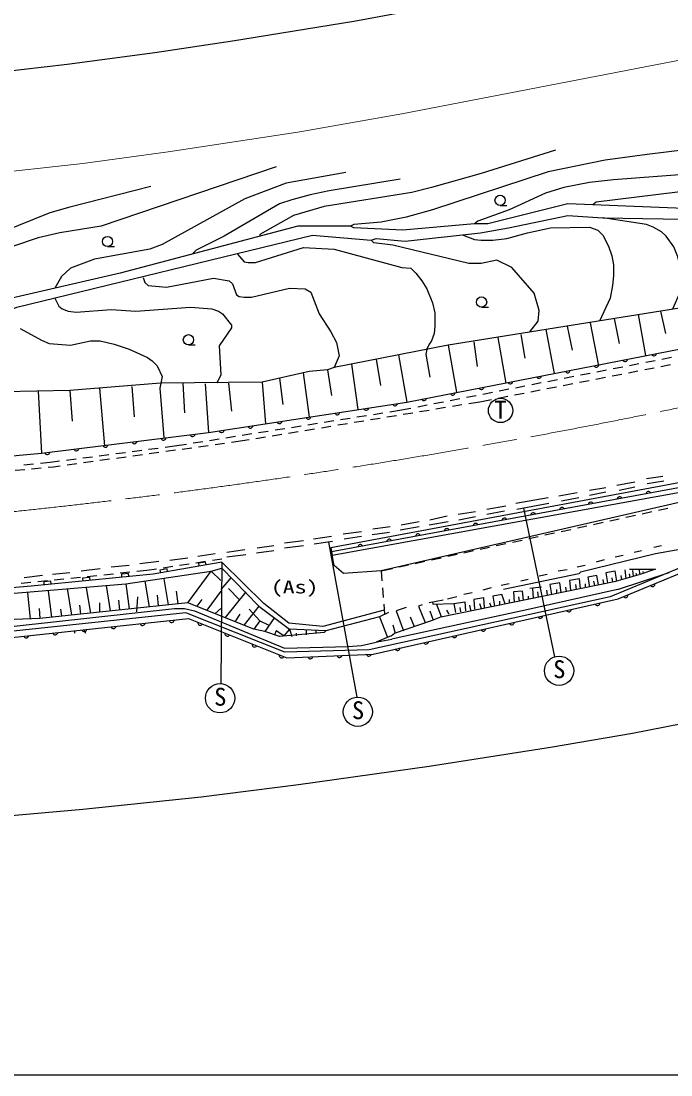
# Model space of a CAD drawing. Units: millimetres, scale not verified. Extents: x 40000 to 680000, y 20000 to 380000.
# Drawn here: x 382058 to 448639, y 205000 to 313062 of the extents above; entities that cross this region are included whole.
import ezdxf
from ezdxf.enums import TextEntityAlignment as Align

# ---------------------------------------------------------------- set-up
doc = ezdxf.new("R2010")
doc.units = ezdxf.units.MM
doc.header["$LTSCALE"] = 1000
doc.linetypes.add('CHAIN', pattern=[18.5, 12, -1.5, 3.5, -1.5])
for name, color, linetype, lineweight in [('M-BGD', 7, 'Continuous', 25), ('M-BMK', 2, 'CHAIN', 13), ('M-BMK-HTXT', 7, 'Continuous', 13), ('M-STR-HTXT', 7, 'Continuous', 13), ('M-STR-STRC', 7, 'Continuous', 25), ('M-TTL-BAND', 7, 'Continuous', 25)]:
    doc.layers.add(name, color=color, linetype=linetype, lineweight=lineweight)
doc.styles.add('ＭＳ ゴシック', font='')
doc.styles.get('ＭＳ ゴシック').set_extended_font_data('MS Gothic')

msp = doc.modelspace()

# ---------------------------------------------------------------- linework, layer by layer
at = {"layer": 'M-BGD'}
for p, q in [((431138, 294156), (431838, 294156)), ((390912, 289930), (391612, 289930)), ((429242, 283730), (429942, 283730)), ((447574, 283309), (448082, 281023)), ((440378, 282124), (441224, 277721)), ((442833, 282547), (443341, 280007)), ((445288, 282970), (446047, 278758)), ((435821, 281433), (436680, 276935)), ((438007, 281785), (438515, 279330)), ((428440, 280176), (428778, 277636)), ((430895, 280600), (431742, 275943)), ((433266, 280938), (433689, 278483)), ((399206, 279859), (399906, 279859)), ((420735, 278822), (421582, 273996)), ((425815, 279838), (426662, 275012)), ((415909, 277890), (416576, 273224)), ((418449, 278398), (418872, 275689)), ((444386, 277747), (445367, 277938)), ((446055, 278072), (447036, 278263)), ((447621, 277657), (448603, 277849)), ((447723, 278397), (448705, 278589)), ((410960, 276985), (411559, 272451)), ((413454, 277298), (413877, 274673)), ((439380, 276771), (440362, 276962)), ((441049, 277096), (442030, 277288)), ((442616, 276679), (443597, 276870)), ((442717, 277421), (443699, 277613)), ((444284, 277005), (445266, 277196)), ((445953, 277331), (446934, 277522)), ((393388, 275604), (393642, 272472)), ((398637, 275943), (398806, 272895)), ((400923, 275858), (401262, 270863)), ((403294, 275943), (403632, 273064)), ((406765, 276028), (407096, 271763)), ((408543, 276451), (408882, 273742)), ((432706, 275470), (433687, 275661)), ((434374, 275795), (435356, 275986)), ((435942, 275375), (436923, 275566)), ((436043, 276120), (437025, 276312)), ((437610, 275701), (438592, 275892)), ((437712, 276446), (438693, 276637)), ((439279, 276027), (440260, 276218)), ((440947, 276353), (441929, 276544)), ((383820, 275096), (384159, 268746)), ((387038, 275181), (387292, 272048)), ((390086, 275435), (390594, 269508)), ((427700, 274494), (428682, 274685)), ((429369, 274819), (430350, 275010)), ((430937, 274396), (431918, 274588)), ((431037, 275144), (432019, 275336)), ((432605, 274722), (433587, 274914)), ((434274, 275049), (435255, 275240)), ((422694, 273518), (423676, 273709)), ((424363, 273843), (425344, 274034)), ((424568, 273293), (425555, 273455)), ((426032, 274168), (427013, 274360)), ((426246, 273568), (427232, 273730)), ((427923, 273843), (429047, 274027)), ((429047, 274027), (430250, 274262)), ((414793, 272202), (415780, 272359)), ((416472, 272469), (417459, 272626)), ((417857, 272193), (418844, 272355)), ((418151, 272736), (419138, 272893)), ((419535, 272468), (420522, 272630)), ((419830, 273003), (421043, 273196)), ((421043, 273196), (422007, 273384)), ((421213, 272743), (422200, 272905)), ((422890, 273018), (423877, 273180)), ((408077, 271135), (409065, 271292)), ((409756, 271402), (410744, 271559)), ((411147, 271094), (412134, 271255)), ((411435, 271669), (412423, 271826)), ((412825, 271369), (413811, 271530)), ((413114, 271935), (414101, 272092)), ((414502, 271644), (415489, 271805)), ((416180, 271918), (417167, 272080)), ((401361, 270067), (402349, 270224)), ((403040, 270334), (404028, 270491)), ((404299, 269971), (405423, 270156)), ((404719, 270601), (405707, 270758)), ((406114, 270269), (407101, 270431)), ((406398, 270868), (407386, 271025)), ((407792, 270544), (408779, 270706)), ((409469, 270819), (410456, 270980)), ((395125, 269149), (396116, 269280)), ((396810, 269371), (397778, 269498)), ((396873, 268949), (397864, 269085)), ((397778, 269498), (398991, 269691)), ((398557, 269181), (399548, 269317)), ((399683, 269801), (400670, 269958)), ((400241, 269413), (401232, 269549)), ((401926, 269645), (402916, 269781)), ((403610, 269876), (404299, 269971)), ((386697, 268043), (387689, 268173)), ((388383, 268264), (389374, 268394)), ((390068, 268485), (391060, 268616)), ((390137, 268021), (391127, 268158)), ((391754, 268707), (392745, 268837)), ((391821, 268253), (392812, 268389)), ((393439, 268928), (394431, 269058)), ((393505, 268485), (394496, 268621)), ((395189, 268717), (396180, 268853)), ((381436, 266997), (382431, 267090)), ((382342, 267567), (383337, 267662)), ((383128, 267155), (384124, 267249)), ((384034, 267729), (385036, 267824)), ((384821, 267314), (385385, 267367)), ((385036, 267824), (386003, 267952)), ((385385, 267367), (386075, 267462)), ((386769, 267557), (387759, 267694)), ((388453, 267789), (389443, 267926)), ((461076, 267345), (413869, 258640)), ((413926, 258287), (461182, 266871)), ((447828, 266376), (446135, 266122)), ((447913, 265868), (446220, 265614)), ((441986, 265190), (440293, 264936)), ((441986, 264767), (440293, 264428)), ((444950, 265783), (443087, 265444)), ((444950, 265275), (443341, 264936)), ((436060, 264174), (432758, 263582)), ((439023, 264682), (437160, 264344)), ((439192, 264174), (437414, 263836)), ((428609, 262735), (426831, 262481)), ((431742, 263328), (429794, 262989)), ((431572, 262820), (429794, 262481)), ((436144, 263582), (432842, 262989)), ((436733, 247881), (433569, 263119)), ((445696, 262544), (446673, 262757)), ((447357, 262907), (448334, 263121)), ((422852, 261719), (420989, 261380)), ((425815, 261719), (423868, 261380)), ((425730, 262312), (423952, 261888)), ((428609, 262227), (426916, 261888)), ((440714, 261454), (441691, 261667)), ((442375, 261817), (443352, 262031)), ((444035, 262180), (445012, 262394)), ((416925, 260703), (415062, 260449)), ((419804, 260618), (418026, 260364)), ((419888, 261211), (418110, 260957)), ((422852, 261211), (420904, 260872)), ((435732, 260364), (436709, 260577)), ((437392, 260727), (438369, 260941)), ((439053, 261090), (440030, 261304)), ((410998, 259772), (409051, 259518)), ((413877, 260195), (412014, 259941)), ((413962, 259687), (412099, 259433)), ((413568, 259633), (416464, 243739)), ((416925, 260195), (415147, 259941)), ((430750, 259273), (431727, 259487)), ((432410, 259637), (433387, 259851)), ((434071, 260000), (435048, 260214)), ((401939, 258417), (400161, 258163)), ((404987, 258840), (403124, 258586)), ((405072, 258332), (403124, 258078)), ((407950, 258756), (406172, 258502)), ((407950, 259264), (406257, 259010)), ((410998, 259264), (409051, 259010)), ((425767, 258183), (426744, 258397)), ((427428, 258547), (428405, 258761)), ((429089, 258910), (430066, 259124)), ((447066, 258417), (439362, 256554)), ((445627, 258756), (444865, 258586)), ((447659, 259264), (446897, 259094)), ((450707, 259094), (447066, 258417)), ((393134, 257232), (391271, 257062)), ((396182, 257655), (394234, 257401)), ((399145, 257994), (397282, 257740)), ((398297, 257260), (399286, 257411)), ((399978, 257516), (400967, 257666)), ((400964, 257588), (400225, 257460)), ((400225, 257460), (400276, 257164)), ((401015, 257292), (400964, 257588)), ((401659, 257771), (402630, 257919)), ((402616, 257570), (402532, 245124)), ((420785, 257093), (421762, 257307)), ((422446, 257457), (423423, 257670)), ((424107, 257820), (425084, 258034)), ((439870, 257232), (439023, 257062)), ((441817, 257824), (440970, 257570)), ((443764, 258248), (442918, 258078)), ((384244, 256216), (382381, 255962)), ((387038, 256470), (385260, 256300)), ((390170, 256893), (388223, 256639)), ((388837, 256119), (389831, 256222)), ((390528, 256294), (391522, 256397)), ((392219, 256469), (393213, 256572)), ((393079, 256405), (392333, 256331)), ((392333, 256331), (392362, 256033)), ((393108, 256106), (393079, 256405)), ((393910, 256644), (394954, 256752)), ((394954, 256752), (395925, 256900)), ((397023, 256903), (396284, 256775)), ((396284, 256775), (396335, 256480)), ((396617, 257005), (397605, 257155)), ((397074, 256608), (397023, 256903)), ((418939, 256689), (420102, 256944)), ((418939, 256689), (419021, 255659)), ((439192, 256385), (431488, 254776)), ((435975, 256300), (435128, 256131)), ((438007, 256808), (437076, 256639)), ((439362, 256554), (439192, 256385)), ((443172, 254776), (448448, 256517)), ((443510, 256216), (443585, 255765)), ((443934, 256808), (444010, 255887)), ((444357, 256385), (444433, 256007)), ((444696, 256724), (444780, 256131)), ((445137, 256209), (445092, 256403)), ((445837, 256435), (445812, 256630)), ((382073, 255419), (383068, 255522)), ((383764, 255594), (384759, 255697)), ((385118, 255621), (384371, 255547)), ((384371, 255547), (384401, 255249)), ((385147, 255322), (385118, 255621)), ((385455, 255769), (386449, 255872)), ((387146, 255944), (388140, 256047)), ((389098, 256013), (388352, 255939)), ((388352, 255939), (388381, 255641)), ((389128, 255714), (389098, 256013)), ((390763, 255200), (391186, 252575)), ((392795, 255369), (393140, 252784)), ((394742, 255623), (395166, 252998)), ((396690, 255877), (397120, 253207)), ((403548, 255962), (402532, 254776)), ((432080, 255369), (431234, 255200)), ((434028, 255792), (433266, 255623)), ((435382, 255030), (434197, 254861)), ((437838, 255030), (437914, 254574)), ((438854, 255284), (438938, 254776)), ((439870, 255369), (439870, 254970)), ((440716, 255623), (440801, 255200)), ((441648, 255792), (441732, 255369)), ((442579, 255962), (442664, 255538)), ((382720, 254438), (382978, 251773)), ((384836, 254607), (385181, 251939)), ((386784, 254861), (387207, 252152)), ((388731, 254946), (389162, 252362)), ((393980, 254014), (393896, 252490)), ((396012, 254184), (396103, 253099)), ((397960, 254607), (398132, 253314)), ((402532, 254607), (401092, 252660)), ((405072, 254522), (402955, 251898)), ((403294, 254861), (404394, 253760)), ((419077, 254961), (419157, 253964)), ((425756, 253826), (426719, 254053)), ((428270, 254438), (427424, 254268)), ((430218, 254946), (429371, 254692)), ((433012, 254014), (433095, 253596)), ((434028, 254099), (434028, 253785)), ((443172, 254776), (434197, 252744)), ((434451, 254861), (434532, 253888)), ((434959, 254522), (435035, 253990)), ((435890, 254692), (435964, 254178)), ((436906, 254776), (436906, 254369)), ((388054, 253168), (388145, 252254)), ((390086, 253422), (390086, 252460)), ((392033, 253676), (392124, 252676)), ((400584, 253760), (400076, 253083)), ((406426, 253083), (404902, 251136)), ((419213, 253267), (419296, 252236)), ((423883, 253436), (425301, 253707)), ((424205, 253498), (424246, 253282)), ((425138, 251982), (424623, 253292)), ((426408, 253337), (426577, 252406)), ((427000, 252914), (427085, 252490)), ((428016, 253168), (428101, 252660)), ((429032, 253337), (429202, 252829)), ((430048, 253422), (430212, 253012)), ((431064, 253591), (431064, 253184)), ((432080, 253760), (432080, 253391)), ((383905, 252829), (383990, 251813)), ((386106, 252744), (386206, 252048)), ((402532, 252829), (401939, 252321)), ((404479, 252236), (403971, 251474)), ((408035, 251898), (407019, 250458)), ((418788, 251982), (419550, 249950)), ((434197, 252744), (420481, 249781)), ((421920, 251982), (422344, 250966)), ((423952, 252575), (424291, 251644)), ((425646, 252660), (425900, 252236)), ((406511, 251559), (405918, 250712)), ((420142, 251136), (420396, 250289)), ((387546, 250543), (387546, 250289)), ((388477, 250628), (388646, 250289)), ((410236, 250289), (410236, 250035)), ((411252, 250628), (411252, 250120)), ((412268, 250628), (412268, 250289)), ((419973, 250035), (418449, 249358)), ((418547, 249401), (420058, 249696)), ((420481, 249781), (420058, 249696))]:
    msp.add_line(p, q, dxfattribs=at)
for points in [[(507095, 311249), (502862, 307693), (499052, 305576), (493294, 303036), (488976, 301851), (487622, 301936), (486013, 301851), (482965, 301428), (477885, 300412), (472974, 299142), (468233, 298041), (463746, 297279), (440970, 294485), (440632, 294231)], [(497104, 310402), (492024, 308116), (485420, 306254), (474244, 303883), (458158, 300835), (446220, 299396), (441902, 298803), (436060, 297618), (424206, 293723), (421497, 292961), (418957, 292453), (416163, 292199), (415824, 292030)], [(502100, 310656), (498120, 307778), (497020, 307100), (495411, 306254), (493972, 305661), (492363, 305153), (489992, 304560), (482796, 303375), (474668, 301343), (470604, 300412), (466201, 299565), (449522, 297279), (442748, 296771), (440293, 296517), (437668, 296009), (435806, 295416), (432080, 293723), (428863, 292538), (428524, 292284)], [(258976, 267990), (268843, 267053), (281543, 266122), (300508, 265360), (316934, 265106), (342249, 265614), (356134, 266206), (384159, 268746), (401262, 270863), (421582, 273996), (557022, 300361)], [(436822, 299819), (429202, 297448), (424122, 296009), (422090, 295501), (413115, 294062), (409982, 293130), (406511, 291183), (406511, 291014)], [(408204, 298126), (390255, 292030), (386022, 291352), (383820, 290844), (381280, 289998)], [(415316, 297533), (409220, 296432), (404987, 294824), (396520, 290167), (395250, 289659), (389578, 288643), (387122, 287712), (386191, 286865), (385514, 285680)], [(395335, 296094), (387038, 293977), (385006, 293384), (380180, 291437), (378486, 290336), (377216, 289066), (375354, 286357), (374422, 284494), (374084, 282970), (374253, 280430), (374592, 280007), (375608, 279330), (377724, 277298), (378317, 276620), (378740, 275858), (378910, 275012)], [(420904, 296856), (413623, 295670), (411676, 295247), (409813, 294739), (408543, 294316), (402870, 291014), (399992, 289574), (399653, 289236)], [(456803, 293554), (438092, 294316), (429879, 292284), (428524, 292284), (421158, 291606), (416163, 291860), (415824, 292030), (410406, 292030), (392202, 287204), (381111, 284664), (376031, 284325), (376624, 281531), (381619, 283732), (411930, 291098), (417941, 290590), (418449, 290760), (421412, 290506), (429117, 291352), (431996, 291860), (438092, 293130), (441648, 292876), (468402, 292453)], [(505148, 293300), (496596, 291268), (495242, 290929), (493887, 290760), (492024, 290167), (490585, 290082), (486182, 288982), (474329, 287204), (472551, 287119), (462984, 285764), (425815, 279838), (414131, 277552), (413454, 277298), (411591, 277128), (406765, 276028), (396351, 275943), (387038, 275181), (366718, 274758), (352240, 273826), (335476, 272980), (311346, 271625)], [(448844, 283563), (449606, 285341), (449691, 286357), (449691, 287458), (449352, 288897), (448929, 289913), (448167, 291014), (447659, 291437), (446812, 291945), (446135, 292199), (441648, 292876)], [(427339, 291098), (428524, 290675), (429202, 290590), (430387, 290590), (431826, 290760), (433943, 291352), (436314, 291860), (440293, 291945), (441140, 291606), (441648, 291098), (442240, 289998), (442579, 288982), (442748, 288050), (442748, 286950), (442664, 285934), (442410, 284664), (441309, 282293)], [(404225, 289151), (404902, 288389), (405326, 288304), (406088, 288304), (410998, 289828), (414131, 289659), (421074, 287796), (422005, 287712), (422513, 287204), (423106, 286442), (423614, 285595), (424206, 284156), (424460, 283140), (424460, 281785), (424376, 281023), (424122, 280261), (423868, 279922), (423614, 279414), (423529, 278906), (423952, 276536)], [(434197, 281192), (435044, 282293), (435128, 283394), (434620, 285172), (432334, 287796), (430810, 288558), (429202, 288220), (427932, 288220), (420142, 290082), (418195, 290336), (417941, 290590)], [(394573, 286780), (394742, 286272), (395081, 285934), (396944, 285764), (401770, 286696), (403378, 286442), (403717, 286103), (404140, 285002), (404394, 284833), (404902, 284748), (405664, 284748), (409559, 285680), (411168, 285595), (411760, 285256), (412607, 283055), (413792, 281192), (414385, 280092), (414639, 278737), (414131, 277552)], [(385514, 284664), (385937, 283817), (386276, 283563), (386868, 283309), (387715, 283224), (391271, 283478), (393811, 283309), (399399, 283732), (401600, 283563), (402278, 283309), (402701, 283055), (403632, 281870), (403632, 281616), (402362, 279753), (402532, 276790), (402108, 275943)], [(381958, 281531), (384159, 280346), (384921, 280007), (387122, 279838), (389154, 280261), (390170, 280261), (391610, 279922), (393134, 279414), (394996, 278568), (395504, 278229), (396012, 277721), (396520, 276620), (396266, 275435), (396690, 270355)], [(460956, 267882), (413802, 259048), (413926, 258287)], [(460444, 259179), (458426, 262302), (457095, 263252), (454879, 264015), (453759, 264080), (450360, 263909), (418939, 256689), (415086, 256405), (414148, 257233), (413926, 258287)], [(148870, 263412), (153950, 259518), (163179, 256046), (180536, 253506), (220160, 250458), (220329, 250289), (288401, 247326), (313378, 246902), (321929, 246733), (323622, 246818), (338524, 247580), (364008, 249188), (371628, 249950), (371801, 249952), (372052, 249950), (376962, 250543), (397790, 252829), (398806, 252829), (399822, 252575), (409051, 248765), (415570, 248934), (416925, 249019), (418449, 249358)], [(328448, 229122), (336322, 229207), (339878, 229292), (352070, 229715), (364601, 230392), (374846, 231070), (388392, 232255), (400500, 233525), (410490, 234795), (423868, 236658), (436314, 238605), (444696, 240044), (563060, 263243), (564251, 263466)], [(361695, 247782), (399213, 251785), (409272, 247753), (418121, 248159), (443234, 253818), (453640, 258116), (455542, 258334), (456562, 250140)], [(455433, 258591), (455357, 258608), (453284, 258522), (442424, 254019)], [(402616, 257570), (395594, 256351), (383074, 255118), (368496, 253837)], [(419261, 252669), (412986, 250982), (409479, 251323), (406946, 253332), (402616, 257570)], [(368514, 253216), (370697, 253506), (392795, 255369), (401516, 256639), (402616, 256978), (406426, 253083), (409559, 250712), (409813, 249950)], [(399145, 253422), (401516, 256639), (402532, 255708)], [(419973, 250035), (420312, 250289), (424206, 251644), (425053, 251982), (443002, 255623), (445373, 256300)], [(441217, 255244), (441055, 256216), (440124, 256046), (440289, 255055)], [(443087, 255623), (442918, 256639), (441986, 256470), (442156, 255454)], [(444413, 256844), (447075, 256876), (445458, 256300), (445411, 256856)], [(437409, 254471), (437245, 255454), (436229, 255284), (436398, 254268)], [(439362, 254861), (439277, 255877), (438261, 255708), (438346, 254692)], [(442424, 254019), (417729, 248601), (409090, 248345), (398935, 252397), (361638, 248432), (361596, 249036)], [(431641, 253301), (431318, 254268), (430387, 254099), (430556, 253083)], [(433519, 253682), (433435, 254607), (432504, 254522), (432583, 253492)], [(413284, 250543), (413115, 250374), (408543, 249950), (407019, 250458), (405918, 250712), (399145, 253422), (383990, 251813), (364940, 251051), (352917, 250628), (338947, 250374), (329888, 250289), (322014, 250374), (320848, 250503)], [(421497, 252914), (420481, 252575), (421243, 250543)], [(423161, 253212), (422767, 253083), (423444, 251390)], [(424246, 253282), (426408, 253337), (427508, 253506), (427593, 252575)], [(429540, 252914), (429456, 253930), (428440, 253760), (428524, 252744)], [(405410, 252744), (406511, 251559), (407358, 251136)], [(419719, 252406), (418788, 251982), (413284, 250543), (409559, 250712), (408966, 250035), (408204, 250543), (408035, 250120)]]:
    msp.add_lwpolyline(points, dxfattribs=at)
for centre, radius in [((431138, 294681), 525), ((390912, 290455), 525), ((429242, 284255), 525), ((399206, 280384), 525), ((431185, 273133), 1245), ((437177, 246448), 1500), ((402441, 243624), 1500), ((416561, 242242), 1500)]:
    msp.add_circle(centre, radius, dxfattribs=at)
for centre, start, end in [((446891, 278980), 203.69589, 358.33513), ((441002, 277833), 203.69589, 358.33513), ((443947, 278407), 203.69589, 358.33513), ((435112, 276687), 203.69589, 358.33513), ((438057, 277260), 203.69589, 358.33513), ((432168, 276114), 203.69589, 358.33513), ((426278, 274967), 203.69589, 358.33513), ((429223, 275540), 203.69589, 358.33513), ((420383, 273868), 201.44448, 356.08372), ((423334, 274394), 203.69589, 358.33513), ((411488, 272496), 201.44448, 356.08372), ((414453, 272954), 201.44448, 356.08372), ((417418, 273411), 201.44448, 356.08372), ((405558, 271582), 201.44448, 356.08372), ((408523, 272039), 201.44448, 356.08372), ((396646, 270348), 199.73557, 354.3748), ((399623, 270717), 199.73557, 354.3748), ((402593, 271125), 201.44448, 356.08372), ((387714, 269243), 199.73557, 354.3748), ((390691, 269611), 199.73557, 354.3748), ((393668, 269980), 199.73557, 354.3748), ((384737, 268874), 199.73557, 354.3748), ((446335, 264569), 23.12779, 177.76702), ((440434, 263481), 23.12779, 177.76702), ((443385, 264025), 23.12779, 177.76702), ((434534, 262393), 23.12779, 177.76702), ((437484, 262937), 23.12779, 177.76702), ((428633, 261305), 23.12779, 177.76702), ((431584, 261849), 23.12779, 177.76702), ((422733, 260217), 23.12779, 177.76702), ((425683, 260761), 23.12779, 177.76702), ((416832, 259129), 23.12779, 177.76702), ((419783, 259673), 23.12779, 177.76702), ((446754, 255333), 215.12329, 9.76253), ((443981, 254188), 215.12329, 9.76253), ((441106, 253396), 205.37894, 0.01818), ((435253, 252077), 205.37894, 0.01818), ((438180, 252737), 205.37894, 0.01818), ((391520, 251020), 198.77044, 353.40968), ((394503, 251339), 198.77044, 353.40968), ((397486, 251657), 198.77044, 353.40968), ((400412, 251364), 170.83863, 325.47786), ((429400, 250758), 205.37894, 0.01818), ((432326, 251418), 205.37894, 0.01818), ((382571, 250066), 198.77044, 353.40968), ((385554, 250384), 198.77044, 353.40968), ((388537, 250702), 198.77044, 353.40968), ((403197, 250248), 170.83863, 325.47786), ((426473, 250099), 205.37894, 0.01818), ((405981, 249132), 170.83863, 325.47786), ((420620, 248780), 205.37894, 0.01818), ((423546, 249440), 205.37894, 0.01818), ((408766, 248016), 170.83863, 325.47786), ((411699, 247921), 195.30977, 349.949), ((414696, 248058), 195.30977, 349.949), ((417693, 248196), 195.30977, 349.949)]:
    msp.add_arc(centre, 256, start, end, dxfattribs=at)
at = {"layer": 'M-BMK'}
msp.add_arc((309312, 946836), 687855, 274.30327, 282.63321, dxfattribs=at)
at = {"layer": 'M-BMK-HTXT'}
msp.add_lwpolyline([(326078, 294231), (332089, 294316), (338185, 294485), (348176, 294908), (358928, 295586), (371036, 296602), (377809, 297279), (388392, 298464), (397113, 299650), (410406, 301682), (421074, 303544), (453078, 309725)], dxfattribs=at)
at = {"layer": 'M-STR-STRC'}
msp.add_lwpolyline([(542624, 337647), (428016, 315228), (416163, 313027), (403717, 310995), (395758, 309810), (386784, 308624), (377301, 307524), (368496, 306677), (357997, 305830), (349107, 305238), (327094, 304476), (310076, 304476), (302286, 304645), (291534, 305068), (282559, 305576), (262916, 307185)], dxfattribs=at)
at = {"layer": 'M-TTL-BAND'}
msp.add_line((40000, 205000), (579000, 205000), dxfattribs=at)

# ---------------------------------------------------------------- texts
at = {"layer": 'M-BGD', "style": 'ＭＳ ゴシック'}
for s, p in [('T', (430556, 271740)), ('S', (436582, 245137)), ('S', (401846, 242313)), ('S', (415965, 240931))]:
    msp.add_text(s, height=1833, dxfattribs=at).set_placement(p, align=Align.BOTTOM_LEFT)
at = {"layer": 'M-STR-HTXT', "style": 'ＭＳ ゴシック', "width": 1.35}
msp.add_text('(As)', height=1320, dxfattribs=at).set_placement((407659, 253979), align=Align.BOTTOM_LEFT)

doc.saveas('drawing.dxf')
